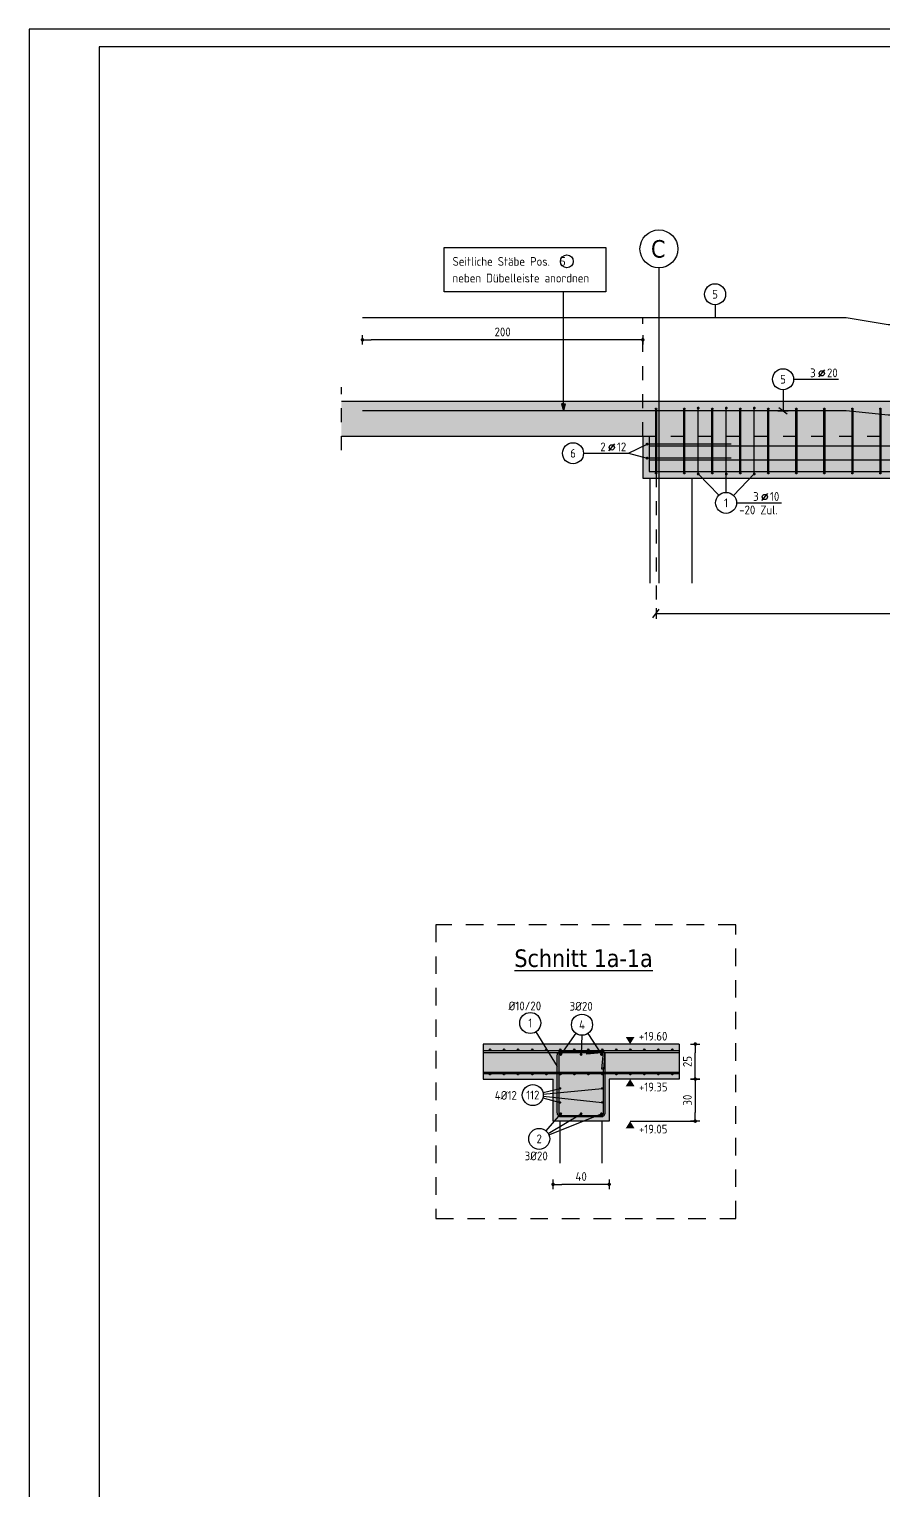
# Model space of a CAD drawing. Extents: x 0 to 39.9, y -6 to 14.9.
# Drawn here: x 0 to 6.1, y 4.43 to 14.85 of the extents above; entities that cross this region are included whole.
import ezdxf
from ezdxf.enums import TextEntityAlignment as Align

# ---------------------------------------------------------------- set-up
doc = ezdxf.new("R2010")
doc.units = 0
doc.header["$LTSCALE"] = 0.25
for name, pattern in [('AUSGEZOGEN', [1000.01, 1000, 0.01]), ('DOT', [0.175, 0.05, -0.125]), ('HIDDEN', [0.375, 0.25, -0.125]), ('STRICHLINIE', [0.75, 0.5, -0.25]), ('VERDECKT', [0.375, 0.25, -0.125])]:
    doc.linetypes.add(name, pattern=pattern)
for name, color, linetype in [('ACHSEN', 7, 'Continuous'), ('AFU', 7, 'Continuous'), ('BETON', 7, 'Continuous'), ('DETAIL', 7, 'Continuous'), ('DRUEBER', 7, 'Continuous'), ('grau_dunkel', 7, 'Continuous'), ('grau_hell', 7, 'Continuous'), ('grau_mittel', 7, 'Continuous'), ('HILFE', 7, 'Continuous'), ('koten', 7, 'Continuous'), ('MASSE', 7, 'Continuous'), ('OBJEKT', 7, 'Continuous'), ('RAHMEN', 7, 'Continuous'), ('RND', 7, 'Continuous'), ('SFP_Achsen', 7, 'Continuous'), ('TEXT', 7, 'Continuous'), ('VERDECKT', 7, 'Continuous')]:
    doc.layers.add(name, color=color, linetype=linetype)
doc.layers.add('NOPLOT', color=7, linetype='Continuous', plot=False)
doc.styles.add('helv', font='tahoma.ttf')
doc.styles.add('txt', font='isocp.shx')
doc.linetypes.add('AFU_50K', pattern='A,0.15,["/",Standard,S=0.2,R=0,X=-0.01,Y=-0.1],0.07,["/",Standard,S=0.2,R=0,X=-0.01,Y=-0.1],0.15', length=0.37)
doc.dimstyles.new('DOT_I', dxfattribs={"dimscale": 0.25, "dimtxt": 0.25, "dimasz": 0.25, "dimexe": 0.1, "dimexo": 0.3, "dimgap": 0.1, "dimtad": 1, "dimdec": 3, "dimzin": 3, "dimtxsty": 'txt', "dimblk": 'DOT', "dimblk1": 'DOT', "dimblk2": 'DOT', "dimsah": 1, "dimcen": 0.1, "dimse1": 1, "dimse2": 1, "dimazin": 0, "dimtfac": 1, "dimtdec": 4, "dimtix": 1, "dimtmove": 2, "dimatfit": 3, "dimfxl": 0, "dimtvp": 1, "dimtolj": 1, "dimtzin": 0, "dimarcsym": 0})

# ---------------------------------------------------------------- blocks, each defined once
blk = doc.blocks.new('lei_gre')
at = {"layer": 'RND', "color": 7, "linetype": 'Continuous'}
for p, q in [((-0.09, -0.12), (0.09, 0.12)), ((0, 0.15), (0, -0.15))]:
    blk.add_line(p, q, dxfattribs=at)
blk = doc.blocks.new('DOT')
at = {"layer": 'MASSE', "color": 7, "linetype": 'Continuous'}
for p, q in [((0, 0), (-1, 0)), ((0, 0.54), (0, -0.54))]:
    blk.add_line(p, q, dxfattribs=at)
at = {"layer": 'MASSE', "color": 7, "linetype": 'Continuous', "const_width": 0.2}
blk.add_lwpolyline([(-0.1, 0, 1), (0.1, 0, 1)], format="xyb", close=True, dxfattribs=at)
blk = doc.blocks.new('*D14')
at = {"layer": 'Defpoints', "color": 0, "linetype": 'AUSGEZOGEN', "transparency": 16777216}
for p in [(2.377, 12.635), (2.377, 12.635), (4.377, 12.635)]:
    blk.add_point(p, dxfattribs=at)
at = {"layer": 'MASSE', "color": 0, "linetype": 'AUSGEZOGEN', "lineweight": -2, "transparency": 16777216}
blk.add_line((4.315, 12.635), (2.44, 12.635), dxfattribs=at)
at = {"layer": 'MASSE', "color": 0, "linetype": 'AUSGEZOGEN', "lineweight": -2, "transparency": 16777216, "xscale": 0.0625, "yscale": 0.0625, "zscale": 0.0625, "rotation": 180}
blk.add_blockref('DOT', (2.377, 12.635), dxfattribs=at)
at = {"layer": 'MASSE', "color": 0, "linetype": 'AUSGEZOGEN', "lineweight": -2, "transparency": 16777216, "xscale": 0.0625, "yscale": 0.0625, "zscale": 0.0625}
blk.add_blockref('DOT', (4.377, 12.635), dxfattribs=at)
at = {"layer": 'MASSE', "color": 0, "linetype": 'AUSGEZOGEN', "transparency": 16777216, "insert": (3.377, 12.691), "char_height": 0.0625, "attachment_point": 5, "style": 'txt'}
blk.add_mtext('\\A1;200', dxfattribs=at)
blk = doc.blocks.new('RND_LEI')
at = {"layer": 'RND', "color": 7, "linetype": 'Continuous'}
blk.add_line((1.022, 0.066), (1.19, 0.27), dxfattribs=at)
for centre, radius in [((0, 0), 0.3), ((1.106, 0.168), 0.075)]:
    blk.add_circle(centre, radius, dxfattribs=at)
at = {"layer": 'RND', "color": 7, "linetype": 'Continuous', "style": 'txt'}
blk.add_attdef('POSL', text='', height=0.25, dxfattribs=at).set_placement((0, 0), align=Align.MIDDLE)
blk.add_attdef('ANZ', text='', height=0.25, dxfattribs=at).set_placement((0.931, 0.057), align=Align.RIGHT)
for tag, p in [('DUM', (1.253, 0.057)), ('ABSTD', (1.674, 0.057)), ('POSTXT', (0.374, -0.327))]:
    blk.add_attdef(tag, p, '', height=0.25, dxfattribs=at)
blk = doc.blocks.new('RND_HIN')
at = {"layer": 'RND', "color": 7, "linetype": 'Continuous'}
blk.add_circle((0, 0), 0.3, dxfattribs=at)
at = {"layer": 'RND', "color": 7, "linetype": 'Continuous', "style": 'txt'}
blk.add_attdef('POSI', text='', height=0.25, dxfattribs=at).set_placement((0, 0), align=Align.MIDDLE)
blk = doc.blocks.new('okrd_o')
at = {"layer": 'koten', "color": 7, "linetype": 'Continuous'}
blk.add_solid([(-0.125, 0.202), (0.125, 0.202), (0, 0)], dxfattribs=at)
at = {"layer": 'koten', "style": 'txt'}
blk.add_attdef('OKRD', (0.25, 0.1), '', height=0.25, dxfattribs=at)
blk = doc.blocks.new('okrd_u')
at = {"layer": 'koten', "color": 7, "linetype": 'Continuous'}
blk.add_solid([(-0.125, -0.202), (0.125, -0.202), (0, 0)], dxfattribs=at)
at = {"layer": 'koten', "style": 'txt'}
blk.add_attdef('OKRD', (0.25, -0.35), '', height=0.25, dxfattribs=at)
blk = doc.blocks.new('*D21')
at = {"layer": 'Defpoints', "color": 0, "linetype": 'AUSGEZOGEN', "transparency": 16777216}
for p in [(4.751, 7.612), (4.751, 7.612), (4.751, 7.362)]:
    blk.add_point(p, dxfattribs=at)
at = {"layer": 'MASSE', "color": 0, "linetype": 'AUSGEZOGEN', "lineweight": -2, "transparency": 16777216}
blk.add_line((4.751, 7.424), (4.751, 7.549), dxfattribs=at)
at = {"layer": 'MASSE', "color": 0, "linetype": 'AUSGEZOGEN', "lineweight": -2, "transparency": 16777216, "xscale": 0.0625, "yscale": 0.0625, "zscale": 0.0625}
for p, rotation in [((4.751, 7.612), 90), ((4.751, 7.362), 270)]:
    blk.add_blockref('DOT', p, dxfattribs=dict(at, rotation=rotation))
at = {"layer": 'MASSE', "color": 0, "linetype": 'AUSGEZOGEN', "transparency": 16777216, "insert": (4.695, 7.487), "char_height": 0.0625, "attachment_point": 5, "rotation": 90, "style": 'txt'}
blk.add_mtext('\\A1;25', dxfattribs=at)
blk = doc.blocks.new('*D22')
at = {"layer": 'Defpoints', "color": 0, "linetype": 'AUSGEZOGEN', "transparency": 16777216}
for p in [(4.751, 7.362), (4.751, 7.062), (4.751, 7.062)]:
    blk.add_point(p, dxfattribs=at)
at = {"layer": 'MASSE', "color": 0, "linetype": 'AUSGEZOGEN', "lineweight": -2, "transparency": 16777216}
blk.add_line((4.751, 7.299), (4.751, 7.124), dxfattribs=at)
at = {"layer": 'MASSE', "color": 0, "linetype": 'AUSGEZOGEN', "lineweight": -2, "transparency": 16777216, "xscale": 0.0625, "yscale": 0.0625, "zscale": 0.0625}
for p, rotation in [((4.751, 7.362), 90), ((4.751, 7.062), 270)]:
    blk.add_blockref('DOT', p, dxfattribs=dict(at, rotation=rotation))
at = {"layer": 'MASSE', "color": 0, "linetype": 'AUSGEZOGEN', "transparency": 16777216, "insert": (4.695, 7.212), "char_height": 0.0625, "attachment_point": 5, "rotation": 90, "style": 'txt'}
blk.add_mtext('\\A1;30', dxfattribs=at)
blk = doc.blocks.new('*D23')
at = {"layer": 'Defpoints', "color": 0, "linetype": 'AUSGEZOGEN', "transparency": 16777216}
for p in [(3.737, 6.611), (3.737, 6.611), (4.137, 6.611)]:
    blk.add_point(p, dxfattribs=at)
at = {"layer": 'MASSE', "color": 0, "linetype": 'AUSGEZOGEN', "lineweight": -2, "transparency": 16777216}
blk.add_line((4.075, 6.611), (3.8, 6.611), dxfattribs=at)
at = {"layer": 'MASSE', "color": 0, "linetype": 'AUSGEZOGEN', "lineweight": -2, "transparency": 16777216, "xscale": 0.0625, "yscale": 0.0625, "zscale": 0.0625, "rotation": 180}
blk.add_blockref('DOT', (3.737, 6.611), dxfattribs=at)
at = {"layer": 'MASSE', "color": 0, "linetype": 'AUSGEZOGEN', "lineweight": -2, "transparency": 16777216, "xscale": 0.0625, "yscale": 0.0625, "zscale": 0.0625}
blk.add_blockref('DOT', (4.137, 6.611), dxfattribs=at)
at = {"layer": 'MASSE', "color": 0, "linetype": 'AUSGEZOGEN', "transparency": 16777216, "insert": (3.937, 6.667), "char_height": 0.0625, "attachment_point": 5, "style": 'txt'}
blk.add_mtext('\\A1;40', dxfattribs=at)
blk = doc.blocks.new('A1-19-0')
at = {"layer": 'RAHMEN'}
for p, q in [((103.1, 59.4), (0, 59.4)), ((0, 59.4), (0, 0))]:
    blk.add_line(p, q, dxfattribs=at)
at = {"layer": 'RAHMEN', "color": 5}
for p, q in [((102.6, 58.9), (2, 58.9)), ((2, 58.9), (2, 0.5))]:
    blk.add_line(p, q, dxfattribs=at)
blk = doc.blocks.new('Pfeillinie')
at = {"layer": 'TEXT', "linetype": 'Continuous'}
blk.add_hatch(color=7, dxfattribs=at).paths.add_polyline_path([(0, 0), (-0.8, 0.2), (-0.8, 0), (-0.8, -0.2)])
at = {"layer": 'TEXT', "color": 7, "linetype": 'Continuous'}
for p, q in [((-0.8, 0), (-0.8, 0.2)), ((-0.8, 0.2), (0, 0)), ((-0.8, 0), (-0.8, -0.2)), ((-0.8, -0.2), (0, 0))]:
    blk.add_line(p, q, dxfattribs=at)

msp = doc.modelspace()

# ---------------------------------------------------------------- hatches: boundary and pattern name
at = {"layer": 'grau_dunkel'}
h = msp.add_hatch(color=21, dxfattribs=at)
h.paths.add_polyline_path([(2.2271, 12.1979), (2.2271, 11.9479), (4.3771, 11.9479), (4.3771, 12.1979)])
h.paths.add_polyline_path([(23.5171, 12.1979), (4.3771, 12.1979), (4.3771, 11.9479), (21.3671, 11.9479), (23.5171, 11.9479)])
at = {"layer": 'grau_hell'}
msp.add_hatch(color=9, dxfattribs=at).paths.add_polyline_path([(21.0171, 11.6479), (21.3171, 11.6479), (21.3671, 11.6479), (21.3671, 11.9479), (4.3771, 11.9479), (4.3771, 11.6479), (4.4271, 11.6479), (4.7271, 11.6479), (8.7171, 11.6479), (8.9671, 11.6479), (12.6671, 11.6479), (12.9671, 11.6479), (16.4171, 11.6479), (16.7171, 11.6479)])
at = {"layer": 'grau_mittel'}
msp.add_hatch(color=61, dxfattribs=at).paths.add_polyline_path([(3.2371, 7.6115), (3.2371, 7.3615), (3.7371, 7.3615), (3.7371, 7.0615), (4.1371, 7.0615), (4.1371, 7.3615), (4.6371, 7.3615), (4.6371, 7.6115)])

# ---------------------------------------------------------------- linework, layer by layer
at = {"layer": 'ACHSEN', "color": 140, "linetype": 'AUSGEZOGEN'}
msp.add_line((4.4921, 13.1479), (4.4921, 10.8979), dxfattribs=at)
at = {"layer": 'AFU', "color": 8, "linetype": 'AFU_50K'}
msp.add_line((4.4271, 11.6479), (4.7271, 11.6479), dxfattribs=at)
at = {"layer": 'BETON', "color": 6, "linetype": 'AUSGEZOGEN'}
for p, q in [((2.2271, 12.1979), (23.5171, 12.1979)), ((2.2271, 11.9479), (4.3771, 11.9479)), ((4.3771, 11.9479), (4.3771, 11.6479)), ((4.3771, 11.6479), (4.4271, 11.6479)), ((4.4271, 11.6479), (4.4271, 10.8979)), ((4.7271, 11.6479), (4.7271, 10.8979)), ((4.7271, 11.6479), (8.7171, 11.6479)), ((4.6371, 7.6115), (3.2371, 7.6115)), ((3.2371, 7.3615), (3.7371, 7.3615)), ((3.7371, 7.0615), (3.7371, 7.3615)), ((4.1371, 7.3615), (4.1371, 7.0615)), ((4.6371, 7.3615), (4.1371, 7.3615)), ((4.1371, 7.0615), (3.7371, 7.0615))]:
    msp.add_line(p, q, dxfattribs=at)
at = {"layer": 'DETAIL', "color": 102, "linetype": 'STRICHLINIE'}
msp.add_lwpolyline([(2.9004, 8.4623), (2.9004, 6.3677), (5.0395, 6.3677), (5.0395, 8.4623)], close=True, dxfattribs=at)
at = {"layer": 'DRUEBER', "color": 7, "linetype": 'DOT'}
for p, q in [((4.3771, 11.9479), (21.3671, 11.9479)), ((4.4271, 11.6479), (4.7271, 11.6479))]:
    msp.add_line(p, q, dxfattribs=at)
at = {"layer": 'HILFE', "color": 102, "linetype": 'DOT'}
msp.add_line((4.3771, 11.9479), (4.3771, 12.7921), dxfattribs=at)
at = {"layer": 'HILFE', "color": 102, "linetype": 'HIDDEN'}
msp.add_line((2.2271, 11.8479), (2.2271, 12.2979), dxfattribs=at)
at = {"layer": 'HILFE', "color": 102, "linetype": 'AUSGEZOGEN'}
msp.add_line((4.2866, 7.0615), (4.7508, 7.0615), dxfattribs=at)
msp.add_lwpolyline([(2.959, 13.293), (4.1131, 13.293), (4.1131, 12.977), (2.959, 12.977)], close=True, dxfattribs=at)
at = {"layer": 'NOPLOT', "color": 191, "linetype": 'AUSGEZOGEN'}
for p, q in [((3.2371, 7.6115), (3.2371, 7.3615)), ((4.6371, 7.6115), (4.6371, 7.3615))]:
    msp.add_line(p, q, dxfattribs=at)
at = {"layer": 'OBJEKT', "color": 7, "linetype": 'AUSGEZOGEN'}
for p, q in [((3.7871, 6.7615), (3.7871, 7.0615)), ((4.0871, 6.7615), (4.0871, 7.0615))]:
    msp.add_line(p, q, dxfattribs=at)
msp.add_circle((3.8351, 13.1945), 0.0459, dxfattribs=at)
at = {"layer": 'RND', "color": 102, "linetype": 'AUSGEZOGEN'}
for p, q in [((4.8926, 12.8848), (4.8926, 12.7921)), ((5.3773, 12.2785), (5.3773, 12.1281)), ((4.4671, 12.1429), (4.4671, 11.6829)), ((4.4771, 11.6829), (4.4771, 12.1429)), ((4.6671, 12.1429), (4.6671, 11.6829)), ((4.6771, 11.6829), (4.6771, 12.1429)), ((4.8671, 12.1429), (4.8671, 11.6829)), ((4.8771, 11.6829), (4.8771, 12.1429)), ((5.0671, 12.1429), (5.0671, 11.6829)), ((5.0771, 11.6829), (5.0771, 12.1429)), ((5.2671, 12.1429), (5.2671, 11.6829)), ((5.2771, 11.6829), (5.2771, 12.1429)), ((5.4671, 12.1429), (5.4671, 11.6829)), ((5.4771, 11.6829), (5.4771, 12.1429)), ((5.6671, 12.1429), (5.6671, 11.6829)), ((5.6771, 11.6829), (5.6771, 12.1429)), ((5.8671, 12.1429), (5.8671, 11.6829)), ((5.8771, 11.6829), (5.8771, 12.1429)), ((6.0671, 12.1429), (6.0671, 11.6829)), ((6.0771, 11.6829), (6.0771, 12.1429)), ((4.2742, 11.8255), (4.4071, 11.8907)), ((4.2742, 11.8255), (4.4071, 11.7907)), ((4.9188, 11.5258), (4.7721, 11.6779)), ((4.9713, 11.5468), (4.9721, 11.6779)), ((5.0232, 11.5255), (5.1721, 11.6779)), ((3.6138, 7.6983), (3.7671, 7.4515)), ((3.8996, 7.6886), (3.792, 7.5374)), ((3.9409, 7.6747), (3.937, 7.5374)), ((3.9841, 7.687), (4.082, 7.5374)), ((3.6647, 7.2283), (3.7879, 7.1952)), ((3.6652, 7.2655), (3.7879, 7.2952)), ((3.6669, 7.255), (4.0861, 7.2952)), ((3.6669, 7.2398), (4.0861, 7.1952)), ((3.6869, 6.9924), (3.792, 7.114)), ((3.7023, 6.974), (3.937, 7.114)), ((3.7075, 6.9636), (4.082, 7.114))]:
    msp.add_line(p, q, dxfattribs=at)
at = {"layer": 'RND', "color": 7, "linetype": 'AUSGEZOGEN'}
for p, q in [((5.4523, 12.3535), (5.7723, 12.3535)), ((3.9542, 11.8255), (4.2742, 11.8255)), ((5.0458, 11.4718), (5.3658, 11.4718)), ((4.4721, 10.6829), (10.53, 10.6829))]:
    msp.add_line(p, q, dxfattribs=at)
at = {"layer": 'RND', "color": 102, "linetype": 'VERDECKT'}
msp.add_line((4.4721, 11.6829), (4.4721, 10.6579), dxfattribs=at)
at = {"layer": 'RND', "color": 171, "linetype": 'AUSGEZOGEN'}
for p, q in [((3.2371, 7.5665), (4.6371, 7.5665)), ((3.2371, 7.5505), (4.6371, 7.5505)), ((3.2371, 7.4115), (4.6371, 7.4115)), ((3.2371, 7.4015), (4.6371, 7.4015))]:
    msp.add_line(p, q, dxfattribs=at)
at = {"layer": 'RND', "color": 102, "linetype": 'AUSGEZOGEN'}
for points in [[(3.8103, 12.1281), (3.8103, 12.977)], [(3.7671, 7.1215), (3.7671, 7.5315)], [(3.7971, 7.5615), (4.0744, 7.5615)], [(3.9776, 7.5502), (3.9928, 7.5515)], [(4.0915, 7.5596), (4.0919, 7.5596)], [(4.1071, 7.5397), (4.1071, 7.1215)], [(4.0771, 7.0915), (3.7971, 7.0915)]]:
    msp.add_lwpolyline(points, dxfattribs=at)
at = {"layer": 'RND', "color": 1, "linetype": 'AUSGEZOGEN'}
for points in [[(8.2271, 12.7421), (6.1271, 12.7421), (5.8271, 12.7921), (2.3771, 12.7921)], [(8.2271, 12.0981), (6.1271, 12.0981), (5.8271, 12.1281), (2.3771, 12.1281)], [(4.7721, 11.6779), (4.7721, 12.1479)], [(4.9721, 11.6779), (4.9721, 12.1479)], [(5.1721, 11.6779), (5.1721, 12.1479)], [(5.0071, 11.8907), (4.4071, 11.8907)], [(4.4225, 11.9453), (4.4225, 11.6953), (12.7725, 11.6953)], [(5.0071, 11.7907), (4.4071, 11.7907)], [(4.4271, 11.8779), (21.3171, 11.8779)], [(4.4271, 11.7779), (21.3171, 11.7779)]]:
    msp.add_lwpolyline(points, dxfattribs=at)
at = {"layer": 'RND', "color": 7, "linetype": 'AUSGEZOGEN'}
for points, const_width in [([(4.7721, 12.1529, -1), (4.7721, 12.1429, -1)], 0.01), ([(4.9721, 12.1529, -1), (4.9721, 12.1429, -1)], 0.01), ([(5.1721, 12.1529, -1), (5.1721, 12.1429, -1)], 0.01), ([(4.4071, 11.8957, -1), (4.4071, 11.8857, -1)], 0.01), ([(4.4071, 11.7957, -1), (4.4071, 11.7857, -1)], 0.01), ([(4.7721, 11.6829, -1), (4.7721, 11.6729, -1)], 0.01), ([(4.9721, 11.6829, -1), (4.9721, 11.6729, -1)], 0.01), ([(5.1721, 11.6829, -1), (5.1721, 11.6729, -1)], 0.01), ([(3.787, 7.5374, 1), (3.797, 7.5374, 1)], 0.01), ([(3.932, 7.5374, 1), (3.942, 7.5374, 1)], 0.01), ([(4.087, 7.5374, -1), (4.077, 7.5374, -1)], 0.01), ([(3.7839, 7.2952, 1), (3.7919, 7.2952, 1)], 0.008), ([(4.0901, 7.2952, -1), (4.0821, 7.2952, -1)], 0.008), ([(3.7839, 7.1952, 1), (3.7919, 7.1952, 1)], 0.008), ([(4.0901, 7.1952, -1), (4.0821, 7.1952, -1)], 0.008), ([(3.787, 7.114, 1), (3.797, 7.114, 1)], 0.01), ([(3.932, 7.114, 1), (3.942, 7.114, 1)], 0.01), ([(4.087, 7.114, -1), (4.077, 7.114, -1)], 0.01)]:
    msp.add_lwpolyline(points, format="xyb", close=True, dxfattribs=dict(at, const_width=const_width))
at = {"layer": 'RND', "color": 102, "linetype": 'AUSGEZOGEN'}
for points in [[(4.1071, 7.4472), (4.1071, 7.1215, -0.4142136), (4.0771, 7.0915), (3.7971, 7.0915, -0.4142136), (3.7671, 7.1215), (3.7671, 7.5315, -0.4142136), (3.7971, 7.5615), (4.0744, 7.5615, -0.4400113), (4.1043, 7.5289), (4.0958, 7.432), (4.0858, 7.4329), (4.0943, 7.5298, 0.4400113), (4.0744, 7.5515), (3.7971, 7.5515, 0.4142136), (3.7771, 7.5315), (3.7771, 7.1215, 0.4142136), (3.7971, 7.1015), (4.0771, 7.1015, 0.4142136), (4.0971, 7.1215), (4.0971, 7.4472)], [(4.0833, 7.5494), (3.9785, 7.5402), (3.9776, 7.5502), (3.9928, 7.5515, -0.4400108)], [(4.085, 7.5596), (4.0854, 7.5596, -0.4400108), (4.1071, 7.5397), (4.1071, 7.1215)], [(4.0971, 7.1215), (4.0971, 7.4472, 0.4400108)]]:
    msp.add_lwpolyline(points, format="xyb", dxfattribs=at)
at = {"layer": 'RND', "color": 7, "linetype": 'AUSGEZOGEN'}
for centre in [(4.4721, 12.1429), (4.6721, 12.1429), (4.8721, 12.1429), (5.0721, 12.1429), (5.2721, 12.1429), (5.4721, 12.1429), (5.6721, 12.1429), (5.8721, 12.1429), (6.0721, 12.1429), (4.4721, 11.6829), (4.6721, 11.6829), (4.8721, 11.6829), (5.0721, 11.6829), (5.2721, 11.6829), (5.4721, 11.6829), (5.6721, 11.6829), (5.8721, 11.6829), (6.0721, 11.6829)]:
    msp.add_circle(centre, 0.005, dxfattribs=at)
at = {"layer": 'RND', "color": 171, "linetype": 'AUSGEZOGEN'}
for centre in [(3.2878, 7.5715), (3.3878, 7.5715), (3.4878, 7.5715), (3.5878, 7.5715), (3.6878, 7.5715), (3.7878, 7.5715), (3.8878, 7.5715), (3.9878, 7.5715), (4.0878, 7.5715), (4.1878, 7.5715), (4.2878, 7.5715), (4.3878, 7.5715), (4.4878, 7.5715), (4.5878, 7.5715), (3.2878, 7.3965), (3.3878, 7.3965), (3.4878, 7.3965), (3.5878, 7.3965), (3.6878, 7.3965), (3.7878, 7.3965), (3.8878, 7.3965), (3.9878, 7.3965), (4.0878, 7.3965), (4.1878, 7.3965), (4.2878, 7.3965), (4.3878, 7.3965), (4.4878, 7.3965), (4.5878, 7.3965)]:
    msp.add_circle(centre, 0.005, dxfattribs=at)
at = {"layer": 'SFP_Achsen', "color": 7, "linetype": 'AUSGEZOGEN'}
msp.add_circle((4.4921, 13.2832), 0.1352, dxfattribs=at)
at = {"layer": 'VERDECKT', "color": 7, "linetype": 'HIDDEN'}
for p, q in [((4.3771, 11.9479), (21.3671, 11.9479)), ((4.4271, 11.6479), (4.7271, 11.6479))]:
    msp.add_line(p, q, dxfattribs=at)

# ---------------------------------------------------------------- block references
at = {"layer": 'koten', "color": 7, "linetype": 'AUSGEZOGEN', "xscale": 0.25, "yscale": 0.25, "zscale": 0.25}
for name, p, values in [('okrd_o', (4.2866, 7.6115), {'OKRD': '+19.60'}), ('okrd_u', (4.2866, 7.3615), {'OKRD': '+19.35'}), ('okrd_u', (4.2866, 7.0615), {'OKRD': '+19.05'})]:
    msp.add_blockref(name, p, dxfattribs=at).add_auto_attribs(values)
at = {"layer": 'RAHMEN', "color": 7, "linetype": 'AUSGEZOGEN', "xscale": 0.25, "yscale": 0.25, "zscale": 0.25}
msp.add_blockref('A1-19-0', (0, 0), dxfattribs=at)
at = {"layer": 'RND', "color": 7, "linetype": 'AUSGEZOGEN', "xscale": 0.25, "yscale": 0.25, "zscale": 0.25}
for name, p, values in [('RND_HIN', (4.8926, 12.9598), {'POSI': '5'}), ('RND_LEI', (5.3773, 12.3535), {'POSL': '5', 'DUM': '20', 'ANZ': '3'}), ('RND_LEI', (3.8792, 11.8255), {'POSL': '6', 'DUM': '12', 'ANZ': '2'}), ('RND_LEI', (4.9708, 11.4718), {'POSL': '1', 'DUM': '10', 'ANZ': '3', 'POSTXT': '-20 Zul.'}), ('RND_HIN', (3.5742, 7.762), {'POSI': '1'}), ('RND_HIN', (3.9431, 7.7497), {'POSI': '4'}), ('RND_HIN', (3.5923, 7.2478), {'POSI': '112'}), ('RND_HIN', (3.6379, 6.9356), {'POSI': '2'})]:
    msp.add_blockref(name, p, dxfattribs=at).add_auto_attribs(values)
at = {"layer": 'RND', "color": 102, "linetype": 'AUSGEZOGEN', "xscale": -0.0625, "yscale": 0.0625, "zscale": 0.0625, "rotation": 90}
msp.add_blockref('Pfeillinie', (3.8103, 12.1281), dxfattribs=at)
at = {"layer": 'RND', "color": 7, "linetype": 'AUSGEZOGEN', "xscale": 0.25, "yscale": 0.25, "zscale": 0.25, "rotation": 90}
msp.add_blockref('lei_gre', (5.3773, 12.1281), dxfattribs=at)
at = {"layer": 'RND', "color": 7, "linetype": 'AUSGEZOGEN', "xscale": 0.25, "yscale": 0.25, "zscale": 0.25}
msp.add_blockref('lei_gre', (4.4721, 10.6829), dxfattribs=at)

# ---------------------------------------------------------------- texts
at = {"layer": 'SFP_Achsen', "color": 6, "linetype": 'AUSGEZOGEN', "style": 'helv'}
msp.add_text('C', height=0.125, dxfattribs=at).set_placement((4.4351, 13.221))
at = {"layer": 'TEXT', "color": 7, "linetype": 'AUSGEZOGEN', "style": 'txt'}
for s, p in [('Seitliche Stäbe Pos.  5', (3.0197, 13.1628)), ('neben Dübelleiste anordnen', (3.0197, 13.044)), ('%%C10/20', (3.4194, 7.8522)), ('3%%C20', (3.8546, 7.85)), ('4%%C12', (3.321, 7.2145)), ('3%%C20', (3.5341, 6.7825))]:
    msp.add_text(s, height=0.0625, dxfattribs=at).set_placement(p)
at = {"layer": 'TEXT', "color": 6, "linetype": 'AUSGEZOGEN', "style": 'helv'}
msp.add_text('%%USchnitt 1a-1a', height=0.125, dxfattribs=at).set_placement((3.461, 8.1617))

# ---------------------------------------------------------------- dimensions: what is measured, and where the dimension line sits
at = {"layer": 'MASSE', "color": 7, "linetype": 'AUSGEZOGEN'}
for base, p1, p2, picture, middle in [((2.3771, 12.6349), (4.3771, 12.6349), (2.3771, 12.6349), '*D14', (3.3771, 12.6911)), ((3.7371, 6.6108), (4.1371, 6.6108), (3.7371, 6.6108), '*D23', (3.9371, 6.667))]:
    dim = msp.add_linear_dim(base=base, p1=p1, p2=p2, dimstyle='DOT_I', override={"dimdec": 0, "dimlfac": 100}, dxfattribs=at)
    dim.commit()
    dim.dimension.update_dxf_attribs({"geometry": picture, "text_midpoint": middle})
for base, p2, picture, middle in [((4.7508, 7.6115), (4.7508, 7.6115), '*D21', (4.6945, 7.4865)), ((4.7508, 7.0615), (4.7508, 7.0615), '*D22', (4.6945, 7.2115))]:
    dim = msp.add_linear_dim(base=base, p1=(4.7508, 7.3615), p2=p2, angle=90, dimstyle='DOT_I', override={"dimdec": 0, "dimlfac": 100}, dxfattribs=at)
    dim.commit()
    dim.dimension.update_dxf_attribs({"geometry": picture, "text_midpoint": middle})

doc.saveas('drawing.dxf')
